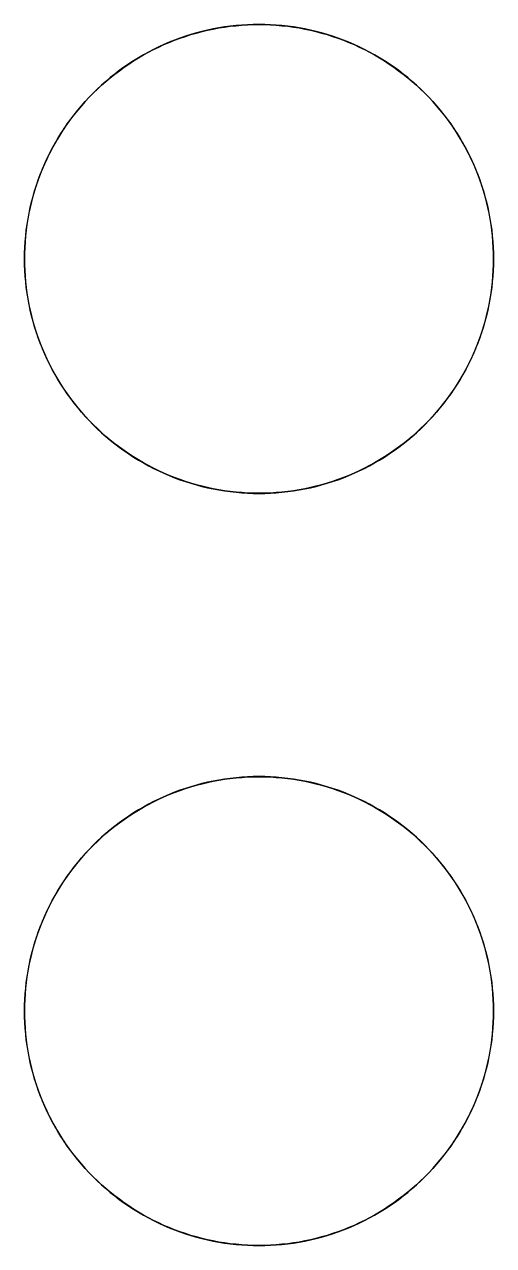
# Model space of a CAD drawing. Extents: x 3 to 63, y 0 to 129.
# Drawn here: x 18.88 to 28.38, y 59.91 to 84.65 of the extents above; entities that cross this region are included whole.
import ezdxf

# ---------------------------------------------------------------- set-up
doc = ezdxf.new("R2010")
doc.units = 0

msp = doc.modelspace()

# ---------------------------------------------------------------- linework, layer by layer
at = {"color": 34, "true_color": 0x008000}
for points in [[(23.51455, 84.64727, 0), (23.39797, 84.64296, 0), (23.28164, 84.63584, 0), (23.16556, 84.62594, 0), (23.04973, 84.61298, 0), (22.93416, 84.59749, 0), (22.93377, 84.59743, 0), (22.81912, 84.57895, 0), (22.8191, 84.57895, 0), (22.81871, 84.57888, 0), (22.70415, 84.55755, 0), (22.59011, 84.53342, 0), (22.47657, 84.50649, 0), (22.36379, 84.47678, 0), (22.25178, 84.44426, 0), (22.14078, 84.40896, 0), (22.03055, 84.37111, 0), (21.92133, 84.33047, 0), (21.81287, 84.28704, 0), (21.70593, 84.24132, 0), (21.59976, 84.1928, 0), (21.49511, 84.1415, 0), (21.49476, 84.14132, 0), (21.39113, 84.08772, 0), (21.28902, 84.03133, 0), (21.18844, 83.97266, 0), (21.08912, 83.9117, 0), (20.99133, 83.84795, 0), (20.89532, 83.78216, 0), (20.80083, 83.71383, 0), (20.70812, 83.64322, 0), (20.61694, 83.57031, 0), (20.52778, 83.49539, 0), (20.44041, 83.41818, 0), (20.35506, 83.33868, 0), (20.2715, 83.2574, 0), (20.27122, 83.25712, 0), (20.18994, 83.17355, 0), (20.11043, 83.08821, 0), (20.03322, 83.00082, 0), (19.95829, 82.91168, 0), (19.88539, 82.82049, 0), (19.81478, 82.72778, 0), (19.74645, 82.63329, 0), (19.68067, 82.53728, 0), (19.61691, 82.43949, 0), (19.55595, 82.34018, 0), (19.49728, 82.23959, 0), (19.44089, 82.13748, 0), (19.44071, 82.13713, 0), (19.3873, 82.03385, 0), (19.38712, 82.0335, 0), (19.3358, 81.92885, 0), (19.28728, 81.82268, 0), (19.24157, 81.71574, 0), (19.19813, 81.60729, 0), (19.1575, 81.49807, 0), (19.11965, 81.38782, 0), (19.08435, 81.27683, 0), (19.05183, 81.16482, 0), (19.02212, 81.05204, 0), (18.99519, 80.9385, 0), (18.97106, 80.82446, 0), (18.94973, 80.7099, 0), (18.94966, 80.7095, 0), (18.94966, 80.70949, 0), (18.93119, 80.59484, 0), (18.93112, 80.59444, 0), (18.91563, 80.47888, 0), (18.90267, 80.36305, 0), (18.89276, 80.24697, 0), (18.88566, 80.13064, 0), (18.88134, 80.01406, 0), (18.87981, 79.89747, 0), (18.88134, 79.78089, 0), (18.88566, 79.6643, 0), (18.89276, 79.54797, 0), (18.90267, 79.43189, 0), (18.91563, 79.31607, 0), (18.93112, 79.2005, 0), (18.93119, 79.2001, 0), (18.94966, 79.08544, 0), (18.94966, 79.08543, 0), (18.94973, 79.08504, 0), (18.97106, 78.97049, 0), (18.99519, 78.85644, 0), (19.02212, 78.7429, 0), (19.05183, 78.63012, 0), (19.08435, 78.5181, 0), (19.11965, 78.40712, 0), (19.1575, 78.29688, 0), (19.19813, 78.18765, 0), (19.24157, 78.0792, 0), (19.28728, 77.97226, 0), (19.3358, 77.8661, 0), (19.33599, 77.86574, 0), (19.38712, 77.76145, 0), (19.3873, 77.76109, 0), (19.44089, 77.65746, 0), (19.49728, 77.55535, 0), (19.55595, 77.45477, 0), (19.61691, 77.35545, 0), (19.68067, 77.25767, 0), (19.74645, 77.16164, 0), (19.81478, 77.06717, 0), (19.88539, 76.97445, 0), (19.95829, 76.88327, 0), (20.03322, 76.79412, 0), (20.11043, 76.70674, 0), (20.18994, 76.62139, 0), (20.27122, 76.53783, 0), (20.2715, 76.53755, 0), (20.35506, 76.45627, 0), (20.44041, 76.37676, 0), (20.52778, 76.29955, 0), (20.61694, 76.22462, 0), (20.70812, 76.15172, 0), (20.80083, 76.08111, 0), (20.89532, 76.01279, 0), (20.99133, 75.947, 0), (21.08912, 75.88325, 0), (21.18844, 75.82228, 0), (21.28902, 75.76361, 0), (21.39113, 75.70722, 0), (21.39148, 75.70704, 0), (21.49476, 75.65363, 0), (21.49511, 75.65345, 0), (21.59976, 75.60214, 0), (21.70593, 75.55363, 0), (21.81287, 75.50791, 0), (21.92133, 75.46447, 0), (22.03055, 75.42382, 0), (22.14078, 75.38599, 0), (22.25178, 75.35068, 0), (22.36379, 75.31816, 0), (22.47657, 75.28845, 0), (22.59011, 75.26152, 0), (22.70415, 75.23739, 0), (22.81871, 75.21606, 0), (22.8191, 75.21599, 0), (22.81912, 75.21599, 0), (22.93377, 75.19752, 0), (22.93416, 75.19746, 0), (23.04973, 75.18196, 0), (23.16556, 75.16901, 0), (23.28164, 75.15909, 0), (23.39797, 75.15199, 0), (23.51455, 75.14767, 0), (23.63114, 75.14615, 0), (23.74772, 75.14767, 0), (23.86431, 75.15199, 0), (23.98064, 75.15909, 0), (24.09672, 75.16901, 0), (24.21255, 75.18196, 0), (24.32812, 75.19746, 0), (24.32851, 75.19752, 0), (24.44316, 75.21599, 0), (24.44318, 75.21599, 0), (24.44357, 75.21606, 0), (24.55812, 75.23739, 0), (24.67217, 75.26152, 0), (24.78571, 75.28845, 0), (24.89848, 75.31816, 0), (25.0105, 75.35068, 0), (25.1215, 75.38599, 0), (25.23173, 75.42382, 0), (25.34095, 75.46447, 0), (25.44941, 75.50791, 0), (25.55634, 75.55363, 0), (25.66252, 75.60214, 0), (25.76716, 75.65345, 0), (25.76752, 75.65363, 0), (25.8708, 75.70704, 0), (25.87115, 75.70722, 0), (25.97326, 75.76361, 0), (26.07384, 75.82228, 0), (26.17316, 75.88325, 0), (26.27095, 75.947, 0), (26.36696, 76.01279, 0), (26.46145, 76.08111, 0), (26.55416, 76.15172, 0), (26.64534, 76.22462, 0), (26.7345, 76.29955, 0), (26.82187, 76.37676, 0), (26.90722, 76.45627, 0), (26.99078, 76.53755, 0), (26.99106, 76.53783, 0), (27.07234, 76.62139, 0), (27.15184, 76.70674, 0), (27.22906, 76.79412, 0), (27.30399, 76.88327, 0), (27.37689, 76.97445, 0), (27.4475, 77.06717, 0), (27.51583, 77.16164, 0), (27.58161, 77.25767, 0), (27.64537, 77.35545, 0), (27.70633, 77.45477, 0), (27.765, 77.55535, 0), (27.82139, 77.65746, 0), (27.87498, 77.76109, 0), (27.87516, 77.76145, 0), (27.92629, 77.86574, 0), (27.92647, 77.8661, 0), (27.97498, 77.97226, 0), (28.0207, 78.0792, 0), (28.06414, 78.18765, 0), (28.10478, 78.29688, 0), (28.14262, 78.40712, 0), (28.17793, 78.5181, 0), (28.21044, 78.63012, 0), (28.24016, 78.7429, 0), (28.26708, 78.85644, 0), (28.29121, 78.97049, 0), (28.31255, 79.08504, 0), (28.33109, 79.2001, 0), (28.33116, 79.2005, 0), (28.34665, 79.31607, 0), (28.3596, 79.43189, 0), (28.36951, 79.54797, 0), (28.37662, 79.6643, 0), (28.38094, 79.78089, 0), (28.38246, 79.89747, 0), (28.38094, 80.01406, 0), (28.37662, 80.13064, 0), (28.36951, 80.24697, 0), (28.3596, 80.36305, 0), (28.34665, 80.47888, 0), (28.33116, 80.59444, 0), (28.33109, 80.59484, 0), (28.31261, 80.7095, 0), (28.31255, 80.7099, 0), (28.29128, 80.82406, 0), (28.29121, 80.82446, 0), (28.26708, 80.9385, 0), (28.24016, 81.05204, 0), (28.21044, 81.16482, 0), (28.17793, 81.27683, 0), (28.14262, 81.38782, 0), (28.10478, 81.49807, 0), (28.06414, 81.60729, 0), (28.0207, 81.71574, 0), (27.97498, 81.82268, 0), (27.92647, 81.92885, 0), (27.87516, 82.0335, 0), (27.87498, 82.03385, 0), (27.82157, 82.13713, 0), (27.82139, 82.13748, 0), (27.765, 82.23959, 0), (27.70633, 82.34018, 0), (27.64537, 82.43949, 0), (27.58161, 82.53728, 0), (27.51583, 82.63329, 0), (27.4475, 82.72778, 0), (27.37689, 82.82049, 0), (27.30399, 82.91168, 0), (27.22906, 83.00082, 0), (27.15184, 83.08821, 0), (27.07234, 83.17355, 0), (26.99106, 83.25712, 0), (26.99078, 83.2574, 0), (26.90722, 83.33868, 0), (26.82187, 83.41818, 0), (26.7345, 83.49539, 0), (26.64534, 83.57031, 0), (26.55416, 83.64322, 0), (26.46145, 83.71383, 0), (26.36696, 83.78216, 0), (26.27095, 83.84795, 0), (26.17316, 83.9117, 0), (26.07384, 83.97266, 0), (25.97326, 84.03133, 0), (25.87115, 84.08772, 0), (25.76752, 84.14132, 0), (25.76716, 84.1415, 0), (25.66252, 84.1928, 0), (25.55634, 84.24132, 0), (25.44941, 84.28704, 0), (25.34095, 84.33047, 0), (25.23173, 84.37111, 0), (25.1215, 84.40896, 0), (25.0105, 84.44426, 0), (24.89848, 84.47678, 0), (24.78571, 84.50649, 0), (24.67217, 84.53342, 0), (24.55812, 84.55755, 0), (24.44357, 84.57888, 0), (24.44318, 84.57895, 0), (24.44316, 84.57895, 0), (24.32851, 84.59743, 0), (24.32812, 84.59749, 0), (24.21255, 84.61298, 0), (24.09672, 84.62594, 0), (23.98064, 84.63584, 0), (23.86431, 84.64296, 0), (23.74772, 84.64727, 0), (23.63114, 84.6488, 0), (23.51455, 84.64727, 0)], [(23.86431, 75.15452, 0), (23.74772, 75.15021, 0), (23.63114, 75.14869, 0), (23.51455, 75.15021, 0), (23.39797, 75.15452, 0), (23.28164, 75.16164, 0), (23.16556, 75.17155, 0), (23.04973, 75.1845, 0), (22.93416, 75.2, 0), (22.93414, 75.2, 0), (22.81949, 75.21848, 0), (22.70494, 75.23981, 0), (22.59089, 75.26394, 0), (22.47736, 75.29087, 0), (22.36458, 75.32058, 0), (22.25257, 75.3531, 0), (22.14157, 75.3884, 0), (22.03133, 75.42625, 0), (21.92211, 75.46689, 0), (21.81365, 75.51031, 0), (21.70672, 75.55604, 0), (21.60055, 75.60456, 0), (21.49594, 75.65584, 0), (21.39262, 75.70928, 0), (21.29051, 75.76567, 0), (21.18993, 75.82434, 0), (21.09062, 75.8853, 0), (20.99283, 75.94905, 0), (20.8968, 76.01484, 0), (20.80233, 76.08317, 0), (20.70962, 76.15378, 0), (20.61843, 76.22668, 0), (20.5293, 76.30159, 0), (20.52928, 76.30161, 0), (20.4419, 76.37882, 0), (20.35656, 76.45832, 0), (20.27327, 76.53932, 0), (20.19199, 76.62289, 0), (20.11249, 76.70823, 0), (20.03527, 76.79561, 0), (19.96033, 76.88476, 0), (19.88744, 76.97595, 0), (19.81683, 77.06865, 0), (19.74851, 77.16315, 0), (19.68272, 77.25915, 0), (19.61897, 77.35695, 0), (19.55801, 77.45626, 0), (19.49933, 77.55685, 0), (19.44294, 77.65895, 0), (19.38951, 77.76228, 0), (19.33822, 77.86687, 0), (19.28971, 77.97305, 0), (19.24399, 78.07998, 0), (19.20055, 78.18845, 0), (19.15991, 78.29767, 0), (19.12207, 78.4079, 0), (19.08676, 78.5189, 0), (19.05425, 78.63091, 0), (19.02452, 78.74369, 0), (18.99761, 78.85723, 0), (18.97347, 78.97127, 0), (18.95221, 79.08543, 0), (18.95214, 79.08583, 0), (18.93366, 79.20048, 0), (18.93366, 79.2005, 0), (18.91817, 79.31607, 0), (18.90522, 79.43189, 0), (18.8953, 79.54797, 0), (18.8882, 79.6643, 0), (18.88388, 79.78089, 0), (18.88235, 79.89747, 0), (18.88388, 80.01406, 0), (18.8882, 80.13064, 0), (18.8953, 80.24697, 0), (18.90522, 80.36305, 0), (18.91817, 80.47888, 0), (18.93366, 80.59444, 0), (18.93366, 80.59447, 0), (18.95214, 80.70912, 0), (18.97347, 80.82367, 0), (18.99761, 80.93772, 0), (19.02452, 81.05126, 0), (19.05425, 81.16403, 0), (19.08676, 81.27605, 0), (19.12207, 81.38704, 0), (19.15991, 81.49728, 0), (19.20055, 81.6065, 0), (19.24399, 81.71496, 0), (19.28971, 81.82189, 0), (19.33822, 81.92806, 0), (19.38953, 82.0327, 0), (19.44294, 82.13599, 0), (19.49933, 82.2381, 0), (19.55801, 82.33868, 0), (19.61897, 82.438, 0), (19.68272, 82.53579, 0), (19.74851, 82.6318, 0), (19.81683, 82.72629, 0), (19.88744, 82.819, 0), (19.96033, 82.91018, 0), (20.03527, 82.99934, 0), (20.11249, 83.08671, 0), (20.19199, 83.17206, 0), (20.27327, 83.25561, 0), (20.35656, 83.33662, 0), (20.4419, 83.41612, 0), (20.52928, 83.49334, 0), (20.61843, 83.56827, 0), (20.70962, 83.64117, 0), (20.80233, 83.71178, 0), (20.8968, 83.7801, 0), (20.99283, 83.84589, 0), (21.09062, 83.90965, 0), (21.18993, 83.97061, 0), (21.29051, 84.02928, 0), (21.39262, 84.08567, 0), (21.4959, 84.13908, 0), (21.60055, 84.19039, 0), (21.70672, 84.2389, 0), (21.81365, 84.28462, 0), (21.92211, 84.32806, 0), (22.03133, 84.3687, 0), (22.14157, 84.40654, 0), (22.25257, 84.44185, 0), (22.36458, 84.47436, 0), (22.47736, 84.50408, 0), (22.59089, 84.531, 0), (22.70494, 84.55513, 0), (22.81949, 84.57647, 0), (22.93432, 84.59497, 0), (23.04973, 84.61044, 0), (23.16556, 84.6234, 0), (23.28164, 84.6333, 0), (23.39797, 84.64042, 0), (23.51455, 84.64473, 0), (23.63114, 84.64626, 0), (23.74772, 84.64473, 0), (23.86431, 84.64042, 0), (23.98064, 84.6333, 0), (24.09672, 84.6234, 0), (24.21255, 84.61044, 0), (24.32796, 84.59497, 0), (24.44278, 84.57647, 0), (24.55734, 84.55513, 0), (24.67138, 84.531, 0), (24.78492, 84.50408, 0), (24.8977, 84.47436, 0), (25.00971, 84.44185, 0), (25.12071, 84.40654, 0), (25.23095, 84.3687, 0), (25.34017, 84.32806, 0), (25.44862, 84.28462, 0), (25.55556, 84.2389, 0), (25.66173, 84.19039, 0), (25.76615, 84.13919, 0), (25.86966, 84.08567, 0), (25.97176, 84.02928, 0), (26.07235, 83.97061, 0), (26.17166, 83.90965, 0), (26.26945, 83.84589, 0), (26.36546, 83.7801, 0), (26.45995, 83.71178, 0), (26.55266, 83.64117, 0), (26.64385, 83.56827, 0), (26.733, 83.49334, 0), (26.82038, 83.41612, 0), (26.90572, 83.33662, 0), (26.98901, 83.25561, 0), (27.07029, 83.17206, 0), (27.14979, 83.08671, 0), (27.22701, 82.99934, 0), (27.30194, 82.91018, 0), (27.37483, 82.819, 0), (27.44545, 82.72629, 0), (27.51377, 82.6318, 0), (27.57956, 82.53579, 0), (27.64331, 82.438, 0), (27.70427, 82.33868, 0), (27.76295, 82.2381, 0), (27.81933, 82.13599, 0), (27.87275, 82.0327, 0), (27.92406, 81.92806, 0), (27.97257, 81.82189, 0), (28.01829, 81.71496, 0), (28.06172, 81.6065, 0), (28.10236, 81.49728, 0), (28.14021, 81.38704, 0), (28.17552, 81.27605, 0), (28.20803, 81.16403, 0), (28.23775, 81.05126, 0), (28.26467, 80.93772, 0), (28.2888, 80.82367, 0), (28.31014, 80.70912, 0), (28.32861, 80.59447, 0), (28.32861, 80.59444, 0), (28.34411, 80.47888, 0), (28.35706, 80.36305, 0), (28.36697, 80.24697, 0), (28.37408, 80.13064, 0), (28.3784, 80.01406, 0), (28.37992, 79.89747, 0), (28.3784, 79.78089, 0), (28.37408, 79.6643, 0), (28.36697, 79.54797, 0), (28.35706, 79.43189, 0), (28.34411, 79.31607, 0), (28.32861, 79.2005, 0), (28.32861, 79.20048, 0), (28.31014, 79.08583, 0), (28.31007, 79.08543, 0), (28.2888, 78.97127, 0), (28.26467, 78.85723, 0), (28.23775, 78.74369, 0), (28.20803, 78.63091, 0), (28.17552, 78.5189, 0), (28.14021, 78.4079, 0), (28.10236, 78.29767, 0), (28.06172, 78.18845, 0), (28.01829, 78.07998, 0), (27.97257, 77.97305, 0), (27.92406, 77.86687, 0), (27.87277, 77.76228, 0), (27.81933, 77.65895, 0), (27.76295, 77.55685, 0), (27.70427, 77.45626, 0), (27.64331, 77.35695, 0), (27.57956, 77.25915, 0), (27.51377, 77.16315, 0), (27.44545, 77.06865, 0), (27.37483, 76.97595, 0), (27.30194, 76.88476, 0), (27.22701, 76.79561, 0), (27.14979, 76.70823, 0), (27.07029, 76.62289, 0), (26.98901, 76.53932, 0), (26.90572, 76.45832, 0), (26.82038, 76.37882, 0), (26.733, 76.30161, 0), (26.73298, 76.30159, 0), (26.64385, 76.22668, 0), (26.55266, 76.15378, 0), (26.45995, 76.08317, 0), (26.36546, 76.01484, 0), (26.26945, 75.94905, 0), (26.17166, 75.8853, 0), (26.07235, 75.82434, 0), (25.97176, 75.76567, 0), (25.86966, 75.70928, 0), (25.76615, 75.65575, 0), (25.66173, 75.60456, 0), (25.55556, 75.55604, 0), (25.44862, 75.51031, 0), (25.34017, 75.46689, 0), (25.23095, 75.42625, 0), (25.12071, 75.3884, 0), (25.00971, 75.3531, 0), (24.8977, 75.32058, 0), (24.78492, 75.29087, 0), (24.67138, 75.26394, 0), (24.55734, 75.23981, 0), (24.44278, 75.21848, 0), (24.32814, 75.2, 0), (24.32812, 75.2, 0), (24.21255, 75.1845, 0), (24.09672, 75.17155, 0), (23.98064, 75.16164, 0), (23.86431, 75.15452, 0)], [(23.51455, 69.40727, 0), (23.39797, 69.40295, 0), (23.28164, 69.39584, 0), (23.16556, 69.38594, 0), (23.04973, 69.37298, 0), (22.93416, 69.35749, 0), (22.93377, 69.35742, 0), (22.81912, 69.33895, 0), (22.8191, 69.33895, 0), (22.81871, 69.33888, 0), (22.70415, 69.31755, 0), (22.59011, 69.29342, 0), (22.47657, 69.26649, 0), (22.36379, 69.23678, 0), (22.25178, 69.20426, 0), (22.14078, 69.16896, 0), (22.03055, 69.13111, 0), (21.92133, 69.09047, 0), (21.81287, 69.04704, 0), (21.70593, 69.00132, 0), (21.59976, 68.9528, 0), (21.49511, 68.9015, 0), (21.49476, 68.90132, 0), (21.39113, 68.84772, 0), (21.28902, 68.79133, 0), (21.18844, 68.73266, 0), (21.08912, 68.6717, 0), (20.99133, 68.60795, 0), (20.89532, 68.54216, 0), (20.80083, 68.47383, 0), (20.70812, 68.40322, 0), (20.61694, 68.33032, 0), (20.52778, 68.25539, 0), (20.44041, 68.17818, 0), (20.35506, 68.09868, 0), (20.2715, 68.01739, 0), (20.27122, 68.01712, 0), (20.18994, 67.93355, 0), (20.11043, 67.8482, 0), (20.03322, 67.76083, 0), (19.95829, 67.67167, 0), (19.88539, 67.58049, 0), (19.81478, 67.48778, 0), (19.74645, 67.39328, 0), (19.68067, 67.29728, 0), (19.61691, 67.19949, 0), (19.55595, 67.10017, 0), (19.49728, 66.99959, 0), (19.44089, 66.89748, 0), (19.44071, 66.89713, 0), (19.3873, 66.79385, 0), (19.38712, 66.79349, 0), (19.3358, 66.68885, 0), (19.28728, 66.58268, 0), (19.24157, 66.47574, 0), (19.19813, 66.36729, 0), (19.1575, 66.25807, 0), (19.11965, 66.14783, 0), (19.08435, 66.03682, 0), (19.05183, 65.92482, 0), (19.02212, 65.81204, 0), (18.99519, 65.6985, 0), (18.97106, 65.58446, 0), (18.94973, 65.4699, 0), (18.94966, 65.46951, 0), (18.94966, 65.46948, 0), (18.93119, 65.35484, 0), (18.93112, 65.35445, 0), (18.91563, 65.23887, 0), (18.90267, 65.12305, 0), (18.89276, 65.00698, 0), (18.88566, 64.89064, 0), (18.88134, 64.77406, 0), (18.87981, 64.65747, 0), (18.88134, 64.54089, 0), (18.88566, 64.4243, 0), (18.89276, 64.30797, 0), (18.90267, 64.19189, 0), (18.91563, 64.07607, 0), (18.93112, 63.9605, 0), (18.93119, 63.9601, 0), (18.94966, 63.84545, 0), (18.94966, 63.84543, 0), (18.94973, 63.84504, 0), (18.97106, 63.73049, 0), (18.99519, 63.61644, 0), (19.02212, 63.5029, 0), (19.05183, 63.39013, 0), (19.08435, 63.27811, 0), (19.11965, 63.16712, 0), (19.1575, 63.05688, 0), (19.19813, 62.94766, 0), (19.24157, 62.8392, 0), (19.28728, 62.73227, 0), (19.3358, 62.6261, 0), (19.33599, 62.62574, 0), (19.38712, 62.52145, 0), (19.3873, 62.52109, 0), (19.44089, 62.41746, 0), (19.49728, 62.31535, 0), (19.55595, 62.21477, 0), (19.61691, 62.11546, 0), (19.68067, 62.01767, 0), (19.74645, 61.92165, 0), (19.81478, 61.82717, 0), (19.88539, 61.73446, 0), (19.95829, 61.64327, 0), (20.03322, 61.55412, 0), (20.11043, 61.46674, 0), (20.18994, 61.3814, 0), (20.27122, 61.29783, 0), (20.2715, 61.29755, 0), (20.35506, 61.21627, 0), (20.44041, 61.13677, 0), (20.52778, 61.05955, 0), (20.61694, 60.98462, 0), (20.70812, 60.91172, 0), (20.80083, 60.84111, 0), (20.89532, 60.77279, 0), (20.99133, 60.707, 0), (21.08912, 60.64325, 0), (21.18844, 60.58229, 0), (21.28902, 60.52361, 0), (21.39113, 60.46722, 0), (21.39148, 60.46704, 0), (21.49476, 60.41363, 0), (21.49511, 60.41345, 0), (21.59976, 60.36214, 0), (21.70593, 60.31363, 0), (21.81287, 60.26791, 0), (21.92133, 60.22447, 0), (22.03055, 60.18383, 0), (22.14078, 60.14599, 0), (22.25178, 60.11068, 0), (22.36379, 60.07817, 0), (22.47657, 60.04845, 0), (22.59011, 60.02153, 0), (22.70415, 59.9974, 0), (22.81871, 59.97606, 0), (22.93377, 59.95752, 0), (22.93416, 59.95746, 0), (23.04973, 59.94196, 0), (23.16556, 59.92901, 0), (23.28164, 59.9191, 0), (23.39797, 59.91199, 0), (23.51455, 59.90767, 0), (23.63114, 59.90615, 0), (23.74772, 59.90767, 0), (23.86431, 59.91199, 0), (23.98064, 59.9191, 0), (24.09672, 59.92901, 0), (24.21255, 59.94196, 0), (24.32812, 59.95746, 0), (24.32851, 59.95752, 0), (24.44357, 59.97606, 0), (24.55812, 59.9974, 0), (24.67217, 60.02153, 0), (24.78571, 60.04845, 0), (24.89848, 60.07817, 0), (25.0105, 60.11068, 0), (25.1215, 60.14599, 0), (25.23173, 60.18383, 0), (25.34095, 60.22447, 0), (25.44941, 60.26791, 0), (25.55634, 60.31363, 0), (25.66252, 60.36214, 0), (25.76716, 60.41345, 0), (25.76752, 60.41363, 0), (25.8708, 60.46704, 0), (25.87115, 60.46722, 0), (25.97326, 60.52361, 0), (26.07384, 60.58229, 0), (26.17316, 60.64325, 0), (26.27095, 60.707, 0), (26.36696, 60.77279, 0), (26.46145, 60.84111, 0), (26.55416, 60.91172, 0), (26.64534, 60.98462, 0), (26.7345, 61.05955, 0), (26.82187, 61.13677, 0), (26.90722, 61.21627, 0), (26.99078, 61.29755, 0), (26.99106, 61.29783, 0), (27.07234, 61.3814, 0), (27.15184, 61.46674, 0), (27.22906, 61.55412, 0), (27.30399, 61.64327, 0), (27.37689, 61.73446, 0), (27.4475, 61.82717, 0), (27.51583, 61.92165, 0), (27.58161, 62.01767, 0), (27.64537, 62.11546, 0), (27.70633, 62.21477, 0), (27.765, 62.31535, 0), (27.82139, 62.41746, 0), (27.87498, 62.52109, 0), (27.87516, 62.52145, 0), (27.92629, 62.62574, 0), (27.92647, 62.6261, 0), (27.97498, 62.73227, 0), (28.0207, 62.8392, 0), (28.06414, 62.94766, 0), (28.10478, 63.05688, 0), (28.14262, 63.16712, 0), (28.17793, 63.27811, 0), (28.21044, 63.39013, 0), (28.24016, 63.5029, 0), (28.26708, 63.61644, 0), (28.29121, 63.73049, 0), (28.31255, 63.84504, 0), (28.33109, 63.9601, 0), (28.33116, 63.9605, 0), (28.34665, 64.07607, 0), (28.3596, 64.19189, 0), (28.36951, 64.30797, 0), (28.37662, 64.4243, 0), (28.38094, 64.54089, 0), (28.38246, 64.65747, 0), (28.38094, 64.77406, 0), (28.37662, 64.89064, 0), (28.36951, 65.00698, 0), (28.3596, 65.12305, 0), (28.34665, 65.23887, 0), (28.33116, 65.35445, 0), (28.33109, 65.35484, 0), (28.31261, 65.46951, 0), (28.31255, 65.4699, 0), (28.29128, 65.58407, 0), (28.29121, 65.58446, 0), (28.26708, 65.6985, 0), (28.24016, 65.81204, 0), (28.21044, 65.92482, 0), (28.17793, 66.03682, 0), (28.14262, 66.14783, 0), (28.10478, 66.25807, 0), (28.06414, 66.36729, 0), (28.0207, 66.47574, 0), (27.97498, 66.58268, 0), (27.92647, 66.68885, 0), (27.87516, 66.79349, 0), (27.87498, 66.79385, 0), (27.82157, 66.89713, 0), (27.82139, 66.89748, 0), (27.765, 66.99959, 0), (27.70633, 67.10017, 0), (27.64537, 67.19949, 0), (27.58161, 67.29728, 0), (27.51583, 67.39328, 0), (27.4475, 67.48778, 0), (27.37689, 67.58049, 0), (27.30399, 67.67167, 0), (27.22906, 67.76083, 0), (27.15184, 67.8482, 0), (27.07234, 67.93355, 0), (26.99106, 68.01712, 0), (26.99078, 68.01739, 0), (26.90722, 68.09868, 0), (26.82187, 68.17818, 0), (26.7345, 68.25539, 0), (26.64534, 68.33032, 0), (26.55416, 68.40322, 0), (26.46145, 68.47383, 0), (26.36696, 68.54216, 0), (26.27095, 68.60795, 0), (26.17316, 68.6717, 0), (26.07384, 68.73266, 0), (25.97326, 68.79133, 0), (25.87115, 68.84772, 0), (25.76752, 68.90132, 0), (25.76716, 68.9015, 0), (25.66252, 68.9528, 0), (25.55634, 69.00132, 0), (25.44941, 69.04704, 0), (25.34095, 69.09047, 0), (25.23173, 69.13111, 0), (25.1215, 69.16896, 0), (25.0105, 69.20426, 0), (24.89848, 69.23678, 0), (24.78571, 69.26649, 0), (24.67217, 69.29342, 0), (24.55812, 69.31755, 0), (24.44357, 69.33888, 0), (24.44318, 69.33895, 0), (24.44316, 69.33895, 0), (24.32851, 69.35742, 0), (24.32812, 69.35749, 0), (24.21255, 69.37298, 0), (24.09672, 69.38594, 0), (23.98064, 69.39584, 0), (23.86431, 69.40295, 0), (23.74772, 69.40727, 0), (23.63114, 69.4088, 0), (23.51455, 69.40727, 0)], [(23.86431, 59.91453, 0), (23.74772, 59.91021, 0), (23.63114, 59.90869, 0), (23.51455, 59.91021, 0), (23.39797, 59.91453, 0), (23.28164, 59.92164, 0), (23.16556, 59.93155, 0), (23.04973, 59.9445, 0), (22.93416, 59.96, 0), (22.93414, 59.96, 0), (22.81949, 59.97848, 0), (22.70494, 59.99981, 0), (22.59089, 60.02394, 0), (22.47736, 60.05087, 0), (22.36458, 60.08058, 0), (22.25257, 60.1131, 0), (22.14157, 60.1484, 0), (22.03133, 60.18625, 0), (21.92211, 60.22689, 0), (21.81365, 60.27032, 0), (21.70672, 60.31604, 0), (21.60055, 60.36456, 0), (21.49594, 60.41584, 0), (21.39262, 60.46928, 0), (21.29051, 60.52567, 0), (21.18993, 60.58434, 0), (21.09062, 60.6453, 0), (20.99283, 60.70905, 0), (20.8968, 60.77484, 0), (20.80233, 60.84317, 0), (20.70962, 60.91378, 0), (20.61843, 60.98668, 0), (20.5293, 61.06159, 0), (20.52928, 61.06161, 0), (20.4419, 61.13882, 0), (20.35656, 61.21832, 0), (20.27313, 61.29946, 0), (20.19199, 61.38289, 0), (20.11249, 61.46823, 0), (20.03527, 61.55561, 0), (19.96033, 61.64476, 0), (19.88744, 61.73595, 0), (19.81683, 61.82866, 0), (19.74851, 61.92315, 0), (19.68272, 62.01916, 0), (19.61897, 62.11695, 0), (19.55801, 62.21626, 0), (19.49933, 62.31685, 0), (19.44294, 62.41896, 0), (19.38942, 62.52246, 0), (19.33822, 62.62688, 0), (19.28971, 62.73305, 0), (19.24399, 62.83999, 0), (19.20055, 62.94845, 0), (19.15991, 63.05767, 0), (19.12207, 63.1679, 0), (19.08676, 63.2789, 0), (19.05425, 63.39091, 0), (19.02452, 63.50369, 0), (18.99761, 63.61723, 0), (18.97347, 63.73127, 0), (18.95221, 63.84543, 0), (18.95214, 63.84583, 0), (18.93366, 63.96048, 0), (18.93366, 63.9605, 0), (18.91817, 64.07607, 0), (18.90522, 64.19189, 0), (18.8953, 64.30797, 0), (18.8882, 64.4243, 0), (18.88388, 64.54089, 0), (18.88235, 64.65747, 0), (18.88388, 64.77406, 0), (18.8882, 64.89064, 0), (18.8953, 65.00698, 0), (18.90522, 65.12305, 0), (18.91817, 65.23887, 0), (18.93366, 65.35445, 0), (18.93366, 65.35447, 0), (18.95214, 65.46912, 0), (18.97347, 65.58367, 0), (18.99761, 65.69772, 0), (19.02452, 65.81126, 0), (19.05425, 65.92403, 0), (19.08676, 66.03605, 0), (19.12207, 66.14704, 0), (19.15991, 66.25727, 0), (19.20055, 66.3665, 0), (19.24399, 66.47496, 0), (19.28971, 66.58189, 0), (19.33822, 66.68805, 0), (19.38951, 66.79267, 0), (19.44294, 66.89599, 0), (19.49933, 66.99809, 0), (19.55801, 67.09868, 0), (19.61897, 67.19799, 0), (19.68272, 67.29579, 0), (19.74851, 67.3918, 0), (19.81683, 67.48629, 0), (19.88744, 67.57899, 0), (19.96033, 67.67018, 0), (20.03527, 67.75933, 0), (20.11249, 67.84671, 0), (20.19199, 67.93206, 0), (20.27299, 68.01533, 0), (20.35656, 68.09662, 0), (20.4419, 68.17612, 0), (20.52928, 68.25333, 0), (20.61843, 68.32827, 0), (20.70962, 68.40116, 0), (20.80233, 68.47178, 0), (20.8968, 68.54011, 0), (20.99283, 68.60589, 0), (21.09062, 68.66965, 0), (21.18993, 68.73061, 0), (21.29051, 68.78928, 0), (21.39262, 68.84567, 0), (21.4959, 68.89908, 0), (21.60055, 68.95039, 0), (21.70672, 68.9989, 0), (21.81365, 69.04461, 0), (21.92211, 69.08806, 0), (22.03133, 69.12869, 0), (22.14157, 69.16654, 0), (22.25257, 69.20184, 0), (22.36458, 69.23435, 0), (22.47736, 69.26408, 0), (22.59089, 69.291, 0), (22.70494, 69.31513, 0), (22.81949, 69.33647, 0), (22.93456, 69.355, 0), (22.93457, 69.355, 0), (23.04973, 69.37044, 0), (23.16556, 69.38339, 0), (23.28164, 69.3933, 0), (23.39797, 69.4004, 0), (23.51455, 69.40473, 0), (23.63114, 69.40626, 0), (23.74772, 69.40473, 0), (23.86431, 69.4004, 0), (23.98064, 69.3933, 0), (24.09672, 69.38339, 0), (24.21255, 69.37044, 0), (24.32771, 69.355, 0), (24.32772, 69.355, 0), (24.44278, 69.33647, 0), (24.55734, 69.31513, 0), (24.67138, 69.291, 0), (24.78492, 69.26408, 0), (24.8977, 69.23435, 0), (25.00971, 69.20184, 0), (25.12071, 69.16654, 0), (25.23095, 69.12869, 0), (25.34017, 69.08806, 0), (25.44862, 69.04461, 0), (25.55556, 68.9989, 0), (25.66173, 68.95039, 0), (25.76615, 68.89919, 0), (25.86966, 68.84567, 0), (25.97176, 68.78928, 0), (26.07235, 68.73061, 0), (26.17166, 68.66965, 0), (26.26945, 68.60589, 0), (26.36546, 68.54011, 0), (26.45995, 68.47178, 0), (26.55266, 68.40116, 0), (26.64385, 68.32827, 0), (26.733, 68.25333, 0), (26.82038, 68.17612, 0), (26.90572, 68.09662, 0), (26.98929, 68.01533, 0), (27.07029, 67.93206, 0), (27.14979, 67.84671, 0), (27.22701, 67.75933, 0), (27.30194, 67.67018, 0), (27.37483, 67.57899, 0), (27.44545, 67.48629, 0), (27.51377, 67.3918, 0), (27.57956, 67.29579, 0), (27.64331, 67.19799, 0), (27.70427, 67.09868, 0), (27.76295, 66.99809, 0), (27.81933, 66.89599, 0), (27.87277, 66.79267, 0), (27.92406, 66.68805, 0), (27.97257, 66.58189, 0), (28.01829, 66.47496, 0), (28.06172, 66.3665, 0), (28.10236, 66.25727, 0), (28.14021, 66.14704, 0), (28.17552, 66.03605, 0), (28.20803, 65.92403, 0), (28.23775, 65.81126, 0), (28.26467, 65.69772, 0), (28.2888, 65.58367, 0), (28.31014, 65.46912, 0), (28.32861, 65.35447, 0), (28.32861, 65.35445, 0), (28.34411, 65.23887, 0), (28.35706, 65.12305, 0), (28.36697, 65.00698, 0), (28.37408, 64.89064, 0), (28.3784, 64.77406, 0), (28.37992, 64.65747, 0), (28.3784, 64.54089, 0), (28.37408, 64.4243, 0), (28.36697, 64.30797, 0), (28.35706, 64.19189, 0), (28.34411, 64.07607, 0), (28.32861, 63.9605, 0), (28.32861, 63.96048, 0), (28.31014, 63.84583, 0), (28.31007, 63.84543, 0), (28.2888, 63.73127, 0), (28.26467, 63.61723, 0), (28.23775, 63.50369, 0), (28.20803, 63.39091, 0), (28.17552, 63.2789, 0), (28.14021, 63.1679, 0), (28.10236, 63.05767, 0), (28.06172, 62.94845, 0), (28.01829, 62.83999, 0), (27.97257, 62.73305, 0), (27.92406, 62.62688, 0), (27.87286, 62.52246, 0), (27.81933, 62.41896, 0), (27.76295, 62.31685, 0), (27.70427, 62.21626, 0), (27.64331, 62.11695, 0), (27.57956, 62.01916, 0), (27.51377, 61.92315, 0), (27.44545, 61.82866, 0), (27.37483, 61.73595, 0), (27.30194, 61.64476, 0), (27.22701, 61.55561, 0), (27.14979, 61.46823, 0), (27.07029, 61.38289, 0), (26.98915, 61.29946, 0), (26.90572, 61.21832, 0), (26.82038, 61.13882, 0), (26.733, 61.06161, 0), (26.73298, 61.06159, 0), (26.64385, 60.98668, 0), (26.55266, 60.91378, 0), (26.45995, 60.84317, 0), (26.36546, 60.77484, 0), (26.26945, 60.70905, 0), (26.17166, 60.6453, 0), (26.07235, 60.58434, 0), (25.97176, 60.52567, 0), (25.86966, 60.46928, 0), (25.76615, 60.41575, 0), (25.66173, 60.36456, 0), (25.55556, 60.31604, 0), (25.44862, 60.27032, 0), (25.34017, 60.22689, 0), (25.23095, 60.18625, 0), (25.12071, 60.1484, 0), (25.00971, 60.1131, 0), (24.8977, 60.08058, 0), (24.78492, 60.05087, 0), (24.67138, 60.02394, 0), (24.55734, 59.99981, 0), (24.44278, 59.97848, 0), (24.32814, 59.96, 0), (24.32812, 59.96, 0), (24.21255, 59.9445, 0), (24.09672, 59.93155, 0), (23.98064, 59.92164, 0), (23.86431, 59.91453, 0)]]:
    msp.add_polyline3d(points, close=True, dxfattribs=at)

doc.saveas('drawing.dxf')
